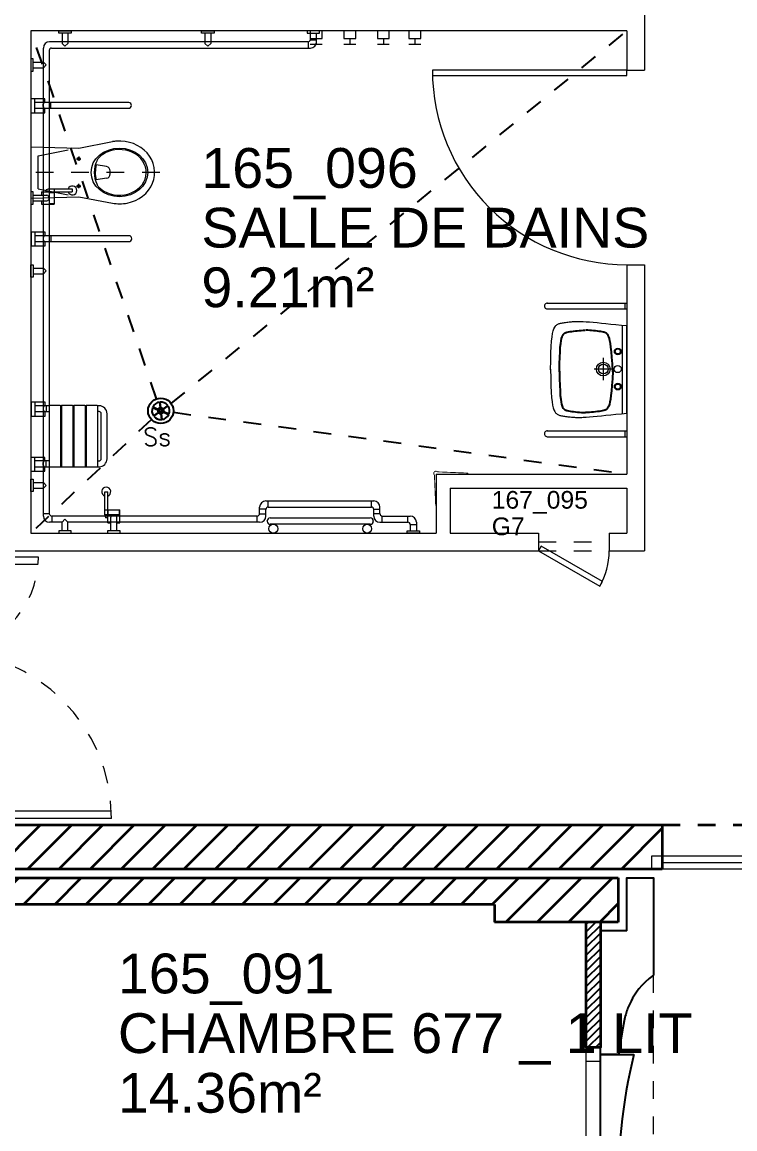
# Model space of a CAD drawing. Header units: metres. Extents: x -8 to 211, y -5 to 116.
# Drawn here: x 163.73 to 167.76, y 91.23 to 97.49 of the extents above; entities that cross this region are included whole.
import ezdxf
from ezdxf.enums import TextEntityAlignment as Align

# ---------------------------------------------------------------- set-up
doc = ezdxf.new("R2010")
doc.units = ezdxf.units.M
doc.header["$LTSCALE"] = 0.6
doc.header["$MEASUREMENT"] = 0
for name, pattern in [('CACHÉ', [0.25, 0.125, -0.125]), ('CONTINU', [0]), ('HIDDEN2', [0.1875, 0.125, -0.0625])]:
    doc.linetypes.add(name, pattern=pattern)
doc.layers.get('0').update_dxf_attribs({"linetype": 'CONTINUOUS'})
for name, color, linetype in [('004 cloisons', 7, 'CONTINUOUS'), ('004 isolation', 7, 'CONTINUOUS'), ('006 sanitaire', 5, 'CONTINUOUS'), ('007 Fenêtre', 7, 'CONTINUOUS'), ('A_Etiqu_Gaine', 8, 'CONTINUOUS'), ('A_Etiqu_Gaine_ancien', 8, 'CONTINUOUS'), ('A_Etiqu_Gaine_code', 8, 'CONTINUOUS'), ('A_Etiqu_Local', 8, 'CONTINUOUS'), ('ecoulement salle de bain', 41, 'CACHÉ'), ('maçonnerie', 7, 'CONTINUOUS'), ("Protection d'angle", 7, 'CONTINUOUS')]:
    doc.layers.add(name, color=color, linetype=linetype)
for name, color, linetype, lineweight in [('A_CHASS', 4, 'CONTINU', 20), ('A_MURS_CLOI', 7, 'CONTINU', 20), ('A_MURS_STRU', 7, 'CONTINU', 35), ('A_PORT', 8, 'CONTINUOUS', 0), ('A_SANI', 5, 'CONTINU', 0)]:
    doc.layers.add(name, color=color, linetype=linetype, lineweight=lineweight)
doc.styles.add('Attribut', font='arial.ttf')
doc.styles.add('ROMANS', font='ROMANS')
doc.styles.add('ROMANS8', font='romans8', dxfattribs={"height": 10})

# ---------------------------------------------------------------- blocks, each defined once
blk = doc.blocks.new('BROCA4-G792')
at = {"layer": '004 cloisons', "color": 1, "linetype": 'Continuous'}
for p in [(22.156578, 45.669792), (22.156578, 44.930984)]:
    blk.add_line(p, (22.156578, 45.200386), dxfattribs=at)
blk.add_lwpolyline([(22.239983, 44.400391), (22.22752, 44.451548), (22.216158, 44.502565), (22.205825, 44.553654), (22.196455, 44.605026), (22.187978, 44.65689), (22.180325, 44.709458), (22.173427, 44.762941), (22.167216, 44.817549), (22.161622, 44.873493), (22.156578, 44.930984)], dxfattribs=at)
blk = doc.blocks.new('BROCA4-G791')
at = {"layer": '004 cloisons', "color": 1, "linetype": 'Continuous'}
for points in [[(22.239983, 44.400391), (22.04998, 44.400391), (22.04998, 46.200386), (22.239983, 46.200386)], [(22.239983, 46.200386), (22.22752, 46.149229), (22.216158, 46.098211), (22.205825, 46.047122), (22.196455, 45.995751), (22.187978, 45.943887), (22.180325, 45.891319), (22.173427, 45.837836), (22.167216, 45.783228), (22.161622, 45.727284), (22.156578, 45.669792)]]:
    blk.add_lwpolyline(points, dxfattribs=at)
at = {"layer": '004 cloisons'}
blk.add_blockref('BROCA4-G792', (0, 0), dxfattribs=at)
blk = doc.blocks.new("Protection d'angle")
at = {"layer": "Protection d'angle", "color": 7}
blk.add_lwpolyline([(-0.007, 0.352, 0, 0, 0), (-0.007, 0.153, 0, 0, 0), (0, 0.153, 0, 0, 0), (0, 0.142, 0, 0, 0), (-0.007, 0.142, 0, 0, 0), (-0.007, 0.037, 0, 0, 0), (0.004, 0.007, 0, 0, -0.490349), (0.006, -0.006, 0, 0, -0.490349), (-0.007, -0.004, 0, 0, 0), (-0.037, 0.007, 0, 0, 0), (-0.142, 0.007, 0, 0, 0), (-0.142, 0, 0, 0, 0), (-0.153, 0, 0, 0, 0), (-0.153, 0.007, 0, 0, 0), (-0.352, 0.007, 0.01, 0.01, 0), (-0.358, 0.007, 0.01, 0.01, 1), (-0.358, -0.002, 0.01, 0.01, 0), (-0.019, -0.016, 0.01, 0.01, 0.413602), (0.016, -0.016, 0.01, 0.01, 0.414214), (0.016, 0.019, 0.01, 0.01, 0), (0.002, 0.358, 0.01, 0.01, 1), (-0.007, 0.358, 0.01, 0.01, 0), (-0.007, 0.352, 0, 0, 0)], format="xyseb", dxfattribs=at)
blk = doc.blocks.new('A_Etiqu_Local')
at = {"style": 'Attribut', "flags": 1}
for tag, p in [('CODE_HOPITAL', (-0.4463, 1.9737)), ('CODE_SITE', (-0.4463, 1.7487)), ('CODE_BATIMENT', (-0.4463, 1.5237)), ('CODE_SECTEUR', (-0.4463, 1.2987)), ('CODE_ETAGE', (-0.4463, 1.0737)), ('NOM_NORMALISE', (-0.4463, -0.843)), ('SECTEUR_ACTIVITE', (-0.4463, -1.068)), ('SOUS_SECTEUR_ACTIVITE', (-0.4463, -1.293)), ('VOLUME', (-0.4463, -1.518)), ('SERVICE', (-0.4463, -1.743)), ('CODE_UG', (-0.4463, -1.968)), ('CODE_UA', (-0.4463, -2.193)), ('CODE_POLE', (-0.4463, -2.418)), ('OCCUPANT_EXTERNE', (-0.4463, -2.643)), ('DISPONIBILITE', (-0.4463, -2.868)), ('ACCES_HANDICAPES', (-0.4463, -3.093)), ('NATURE_SOL', (-0.4463, -3.318)), ('RISQUE_LABORATOIRE', (-0.4463, -3.543)), ('AMIANTE', (-0.4463, -3.768))]:
    blk.add_attdef(tag, p, '', height=0.15, dxfattribs=at)
at = {"layer": 'A_Etiqu_Local', "style": 'Attribut'}
for tag, p in [('CODE_PIECE', (-0.4483, 0.5327)), ('NOM_USAGE', (-0.4483, 0.1952)), ('SURFACE', (-0.4483, -0.1423))]:
    blk.add_attdef(tag, p, '', height=0.225, dxfattribs=at)
blk = doc.blocks.new('A_Etiqu_Gaine')
at = {"style": 'Attribut', "flags": 1}
for tag, p in [('CODE_HOPITAL', (-0.4323, 0.8651)), ('CODE_SITE', (-0.4323, 0.7151)), ('CODE_BATIMENT', (-0.4323, 0.5651)), ('CODE_SECTEUR', (-0.4323, 0.4151)), ('CODE_ETAGE', (-0.4323, 0.2651)), ('NOM_NORMALISE', (-0.4323, -0.3349)), ('SECTEUR_ACTIVITE', (-0.4323, -0.4849)), ('SOUS_SECTEUR_ACTIVITE', (-0.4323, -0.6349)), ('SURFACE', (-0.4323, -0.7849)), ('CODE_UG', (-0.4323, -0.9349)), ('CODE_POLE', (-0.4323, -1.0849)), ('AMIANTE', (-0.4323, -1.2349))]:
    blk.add_attdef(tag, p, '', height=0.1, dxfattribs=at)
at = {"layer": 'A_Etiqu_Gaine', "style": 'Attribut'}
blk.add_attdef('NOM_USAGE', (-0.4323, -0.1849), '', height=0.1, dxfattribs=at)
at = {"layer": 'A_Etiqu_Gaine_ancien', "style": 'Attribut'}
blk.add_attdef('CODE_PIECE_ANCIEN', (-0.4323, 0.1151), '', height=0.1, dxfattribs=at)
at = {"layer": 'A_Etiqu_Gaine_code', "style": 'Attribut'}
blk.add_attdef('CODE_PIECE', (-0.4323, -0.0349), '', height=0.1, dxfattribs=at)
blk = doc.blocks.new('BROCA4-G329')
at = {"layer": '006 sanitaire', "linetype": 'Continuous'}
for points in [[(27.871058, 12.724569), (27.868091, 12.768528), (27.865162, 12.80576), (27.862252, 12.836877), (27.859341, 12.862489), (27.85641, 12.883208), (27.85344, 12.899643), (27.850412, 12.912407), (27.847308, 12.92211), (27.844107, 12.929363), (27.84079, 12.934776), (27.84079, 12.934776), (27.839079, 12.936977), (27.837307, 12.9389), (27.835448, 12.940577), (27.833475, 12.942039), (27.831361, 12.943315), (27.829079, 12.944436), (27.826603, 12.945433), (27.823905, 12.946336), (27.820959, 12.947175), (27.817738, 12.947981), (27.817738, 12.947981), (27.810426, 12.949572), (27.802072, 12.951126), (27.792839, 12.952621), (27.782893, 12.954029), (27.772398, 12.955327), (27.761519, 12.956489), (27.750421, 12.957491), (27.739267, 12.958306), (27.728224, 12.958911), (27.717455, 12.95928)], [(27.871058, 12.727926), (27.868091, 12.683964), (27.865162, 12.646729), (27.862252, 12.615611), (27.859341, 12.589998), (27.85641, 12.56928), (27.85344, 12.552844), (27.850412, 12.540081), (27.847308, 12.530379), (27.844107, 12.523127), (27.84079, 12.517713), (27.84079, 12.517713), (27.839079, 12.515513), (27.837307, 12.513589), (27.835448, 12.511912), (27.833475, 12.51045), (27.831361, 12.509173), (27.829079, 12.508051), (27.826603, 12.507053), (27.823905, 12.50615), (27.820959, 12.50531), (27.817738, 12.504503), (27.817738, 12.504503), (27.810424, 12.502912), (27.802055, 12.501356), (27.79278, 12.49986), (27.782754, 12.498449), (27.772126, 12.497148), (27.761048, 12.495981), (27.749672, 12.494974), (27.73815, 12.494151), (27.726633, 12.493536), (27.715273, 12.493155)]]:
    blk.add_lwpolyline(points, dxfattribs=at)
blk = doc.blocks.new('BROCA4-G330')
at = {"layer": '006 sanitaire', "linetype": 'Continuous'}
for points in [[(27.569025, 12.724569), (27.569417, 12.768528), (27.570285, 12.80576), (27.571591, 12.836877), (27.573297, 12.862489), (27.575364, 12.883208), (27.577755, 12.899643), (27.580432, 12.912407), (27.583357, 12.92211), (27.586492, 12.929363), (27.589798, 12.934776), (27.589798, 12.934776), (27.59151, 12.936977), (27.593281, 12.9389), (27.59514, 12.940577), (27.597113, 12.942039), (27.599227, 12.943315), (27.601508, 12.944436), (27.603985, 12.945433), (27.606682, 12.946336), (27.609628, 12.947175), (27.612849, 12.947981), (27.612849, 12.947981), (27.62016, 12.949572), (27.628515, 12.951126), (27.637748, 12.952621), (27.647695, 12.954029), (27.658191, 12.955327), (27.669071, 12.956489), (27.68017, 12.957491), (27.691324, 12.958306), (27.702368, 12.958911), (27.713137, 12.95928)], [(27.569025, 12.727926), (27.569417, 12.683964), (27.570285, 12.646729), (27.571591, 12.615611), (27.573297, 12.589998), (27.575364, 12.56928), (27.577755, 12.552844), (27.580432, 12.540081), (27.583357, 12.530379), (27.586492, 12.523127), (27.589798, 12.517713), (27.589798, 12.517713), (27.59151, 12.515513), (27.593281, 12.513589), (27.59514, 12.511912), (27.597113, 12.51045), (27.599227, 12.509173), (27.601508, 12.508051), (27.603985, 12.507053), (27.606682, 12.50615), (27.609628, 12.50531), (27.612849, 12.504503), (27.612849, 12.504503), (27.620163, 12.502912), (27.628533, 12.501356), (27.637807, 12.49986), (27.647835, 12.498449), (27.658464, 12.497148), (27.669542, 12.495981), (27.680918, 12.494974), (27.692441, 12.494151), (27.703958, 12.493536), (27.715319, 12.493155)]]:
    blk.add_lwpolyline(points, dxfattribs=at)
blk = doc.blocks.new('BROCA4-G837')
at = {"layer": '004 cloisons', "color": 5, "linetype": 'Continuous'}
for p, q in [((22.199989, 46.899952), (22.04998, 46.899952)), ((22.04998, 46.200424), (22.04998, 46.899952)), ((22.149986, 46.200424), (22.04998, 46.200424))]:
    blk.add_line(p, q, dxfattribs=at)
for points in [[(22.199989, 46.899952), (22.199989, 47.200008), (22.349991, 47.200008), (22.349991, 46.650421)], [(22.349991, 46.650421), (22.325122, 46.630081), (22.303367, 46.610312), (22.284456, 46.591108), (22.268118, 46.572464), (22.254082, 46.554375), (22.24208, 46.536836), (22.23184, 46.519843), (22.223092, 46.503389), (22.215565, 46.487469), (22.20899, 46.47208), (22.20899, 46.47208), (22.205978, 46.464571), (22.203122, 46.457125), (22.200409, 46.449675), (22.197824, 46.442153), (22.195354, 46.43449), (22.192985, 46.42662), (22.190702, 46.418474), (22.188492, 46.409984), (22.186342, 46.401083), (22.184236, 46.391703), (22.184236, 46.391703), (22.180126, 46.371436), (22.176166, 46.349647), (22.172379, 46.327001), (22.16879, 46.304162), (22.165424, 46.281797), (22.162306, 46.26057), (22.159459, 46.241146), (22.156909, 46.224191), (22.154681, 46.21037), (22.152798, 46.200348)]]:
    blk.add_lwpolyline(points, dxfattribs=at)
blk = doc.blocks.new('-P175bt10')
at = {"layer": 'A_PORT', "linetype": 'Continuous'}
for p, q in [((0.0408, 1.1675), (0.0408, 0.1)), ((0.0875, 1.1665), (0.0875, 0.1)), ((1.6625, 0.699), (1.6625, 0.1)), ((1.7092, 0.7008), (1.7092, 0.1)), ((0, 0.1), (0, 0)), ((0, 0.1), (0.0408, 0.1)), ((0.0408, 0.1), (0.0875, 0.1)), ((0.0408, 0.1), (0.0408, 0.0533)), ((0.0408, -0.9675), (0.0408, 0.1)), ((0.0875, -0.9665), (0.0875, 0.1)), ((1.6625, 0.1), (1.7092, 0.1)), ((1.6625, -0.499), (1.6625, 0.1)), ((1.7092, 0.1), (1.7092, 0.0533)), ((1.75, 0.1), (1.7092, 0.1)), ((1.7092, -0.5008), (1.7092, 0.1)), ((1.75, 0.1), (1.75, 0))]:
    blk.add_line(p, q, dxfattribs=at)
at = {"layer": 'A_PORT'}
for p, q in [((0, 0), (0.0875, 0)), ((1.75, 0), (1.6625, 0))]:
    blk.add_line(p, q, dxfattribs=at)
at = {"layer": 'A_PORT', "linetype": 'Continuous'}
for centre, radius, start, end in [((0.0408, 0.1), 1.0675, 0, 90), ((1.7092, 0.1), 0.6008, 90, 180)]:
    blk.add_arc(centre, radius, start, end, dxfattribs=at)
at = {"layer": 'A_PORT', "linetype": 'CACHÉ'}
for centre, radius, start, end in [((0.0408, 0.1), 1.0675, 270, 0), ((1.7092, 0.1), 0.6008, 180, 270)]:
    blk.add_arc(centre, radius, start, end, dxfattribs=at)
at = {"layer": 'A_PORT', "linetype": 'Continuous', "style": 'ROMANS8'}
for tag, p in [('PCF', (0.5371, 0.2448)), ('175X204', (0.5272, 0.1021))]:
    blk.add_attdef(tag, text='', height=0.0933, dxfattribs=at).set_placement(p, align=Align.CENTER)

msp = doc.modelspace()

# ---------------------------------------------------------------- hatches: boundary and pattern name
at = {"layer": 'A_MURS_STRU'}
h = msp.add_hatch(dxfattribs=at)
h.set_pattern_fill('ANSI31', color=8, style=0)
h.paths.add_polyline_path([(167.3501, 92.8961), (167.3501, 92.9461), (162.0499, 92.9461), (162.0499, 92.6961), (167.2901, 92.6961), (167.2901, 92.7711), (167.3501, 92.7711)])
h.paths.add_polyline_path([(167.1002, 92.5961), (167.1002, 92.6461), (162.0499, 92.6461), (162.0499, 92.4961), (162.1299, 92.4961), (166.4005, 92.4961), (166.4005, 92.3961), (167.1002, 92.3961)])

# ---------------------------------------------------------------- linework, layer by layer
at = {"layer": '004 isolation', "color": 8, "linetype": 'Continuous'}
for p, q in [((166.9302, 92.3961), (166.9198, 92.3858)), ((166.9198, 92.3416), (166.9743, 92.3961)), ((166.9198, 91.6865), (166.9198, 92.3961)), ((166.9198, 92.3961), (166.9998, 92.3961)), ((166.9998, 92.3961), (166.9998, 91.6865)), ((166.9198, 92.2532), (166.9998, 92.3332)), ((166.9998, 92.3774), (166.9198, 92.2974)), ((166.9998, 92.289), (166.9198, 92.2091)), ((166.9198, 92.1648), (166.9998, 92.2448)), ((166.9998, 92.2006), (166.9198, 92.1207)), ((166.9198, 92.0765), (166.9998, 92.1565)), ((166.9998, 92.1122), (166.9198, 92.0323)), ((166.9198, 91.9881), (166.9998, 92.0681)), ((166.9998, 92.0239), (166.9198, 91.9439)), ((166.9198, 91.8997), (166.9998, 91.9797)), ((166.9998, 91.9355), (166.9198, 91.8555)), ((166.9198, 91.8113), (166.9998, 91.8913)), ((166.9998, 91.8471), (166.9198, 91.7671)), ((166.9199, 91.7229), (166.9998, 91.8029)), ((166.9998, 91.7587), (166.9277, 91.6865)), ((166.9719, 91.6865), (166.9998, 91.7145)), ((166.9998, 91.6865), (166.9198, 91.6865))]:
    msp.add_line(p, q, dxfattribs=at)
at = {"layer": 'A_CHASS', "color": 8, "linetype": 'Continuous'}
for p, q in [((167.3501, 92.7336), (169.1301, 92.7336)), ((166.9198, 89.8865), (166.9198, 91.6865)), ((166.9998, 91.6865), (166.9998, 89.8865))]:
    msp.add_line(p, q, dxfattribs=at)
at = {"layer": 'A_CHASS', "color": 8, "linetype": 'CACHÉ'}
msp.add_line((167.2999, 89.3965), (167.2999, 92.0965), dxfattribs=at)
at = {"layer": 'A_CHASS', "color": 8, "linetype": 'Continuous'}
for points in [[(169.1901, 92.6961), (167.2901, 92.6961), (167.2901, 92.7711), (169.1901, 92.7711)], [(167.3501, 92.7711), (167.3501, 92.6961)], [(166.9198, 91.6865), (166.9998, 91.6865)], [(166.9998, 91.6065), (166.9198, 91.6065)]]:
    msp.add_lwpolyline(points, dxfattribs=at)
at = {"layer": 'A_MURS_CLOI', "color": 8, "linetype": 'Continuous'}
for p, q in [((167.2499, 97.612), (167.2499, 97.2141)), ((163.7799, 97.4361), (163.7799, 94.5961)), ((167.1499, 97.4361), (163.7799, 97.4361)), ((167.1499, 97.4361), (167.1499, 97.2141)), ((167.1499, 97.2141), (167.2499, 97.2141)), ((167.1499, 96.1141), (167.2499, 96.1141)), ((167.1499, 96.1141), (167.1499, 94.9299)), ((167.2499, 96.1141), (167.2499, 94.4961)), ((166.0703, 94.9299), (166.0703, 94.5961)), ((166.1503, 94.8499), (166.1503, 94.5961)), ((166.1503, 94.8499), (167.1499, 94.8499)), ((167.1499, 94.8499), (167.1499, 94.5961)), ((163.7799, 94.5961), (166.0703, 94.5961)), ((166.1503, 94.5961), (166.6497, 94.5961)), ((166.6497, 94.5961), (166.6497, 94.4961)), ((167.0497, 94.5961), (167.0497, 94.4961)), ((167.0497, 94.5961), (167.1499, 94.5961)), ((159.2999, 94.4961), (166.6497, 94.4961)), ((167.0497, 94.4961), (167.2499, 94.4961))]:
    msp.add_line(p, q, dxfattribs=at)
at = {"layer": 'A_MURS_CLOI', "color": 8}
msp.add_line((166.0703, 94.9299), (167.1499, 94.9299), dxfattribs=at)
at = {"layer": 'A_MURS_CLOI', "color": 8, "linetype": 'CACHÉ'}
for p, q in [((166.6497, 94.5461), (167.0497, 94.5461)), ((166.6497, 94.4961), (167.0497, 94.4961))]:
    msp.add_line(p, q, dxfattribs=at)
at = {"layer": 'A_MURS_STRU', "color": 8, "linetype": 'CACHÉ'}
msp.add_line((167.3501, 92.9461), (169.1301, 92.9461), dxfattribs=at)
at = {"layer": 'A_MURS_STRU', "color": 8, "linetype": 'Continuous'}
for p, q in [((167.3501, 92.9461), (167.3501, 92.6961)), ((167.1002, 92.6461), (167.1002, 92.3961)), ((166.4005, 92.4961), (166.4005, 92.3961))]:
    msp.add_line(p, q, dxfattribs=at)
for points in [[(167.3501, 92.6961), (162.0499, 92.6961), (162.0499, 92.9461), (167.3501, 92.9461)], [(166.4005, 92.4961), (162.0499, 92.4961), (162.0499, 92.6461), (167.1002, 92.6461)], [(167.1002, 92.3961), (166.4005, 92.3961)], [(166.9998, 92.3961), (166.9998, 91.6865), (166.9198, 91.6865), (166.9198, 92.3961)]]:
    msp.add_lwpolyline(points, dxfattribs=at)
at = {"layer": 'A_PORT', "color": 8, "linetype": 'Continuous'}
for p, q in [((166.6647, 94.5221), (166.6497, 94.4961)), ((167.0111, 94.3221), (166.6647, 94.5221)), ((166.6497, 94.4961), (166.9961, 94.2961)), ((166.9961, 94.2961), (167.0111, 94.3221))]:
    msp.add_line(p, q, dxfattribs=at)
msp.add_lwpolyline([(167.1499, 97.2141), (166.0499, 97.2141), (166.0499, 97.1841), (167.1499, 97.1841)], close=True, dxfattribs=at)
for centre, radius, start, end in [((167.1499, 97.2141), 1.1, 179.99998, 270), ((166.6497, 94.4961), 0.4, 329.99999, 0)]:
    msp.add_arc(centre, radius, start, end, dxfattribs=at)
at = {"layer": 'A_SANI', "color": 8}
for p, q in [((163.9369, 97.4229), (163.9369, 97.4361)), ((163.9369, 97.4361), (164.0069, 97.4361)), ((164.0069, 97.4229), (163.9369, 97.4229)), ((163.9554, 97.4229), (163.9554, 97.3659)), ((163.9884, 97.4229), (163.9884, 97.3659)), ((164.0069, 97.4361), (164.0069, 97.4229)), ((164.7449, 97.4229), (164.7449, 97.4361)), ((164.7449, 97.4361), (164.8149, 97.4361)), ((164.8149, 97.4229), (164.7449, 97.4229)), ((164.7634, 97.4229), (164.7634, 97.3659)), ((164.7964, 97.4229), (164.7964, 97.3659)), ((164.8149, 97.4361), (164.8149, 97.4229)), ((165.4264, 97.4361), (165.3421, 97.4361)), ((165.3421, 97.4361), (165.3421, 97.4229)), ((165.3421, 97.4229), (165.4121, 97.4229)), ((165.3594, 97.4361), (165.3594, 97.3928)), ((165.3596, 97.3881), (165.3596, 97.4229)), ((165.3946, 97.3746), (165.3946, 97.4229)), ((165.4121, 97.4229), (165.4121, 97.4361)), ((165.4264, 97.3928), (165.4264, 97.4361)), ((165.6163, 97.4361), (165.5492, 97.4361)), ((165.5492, 97.4361), (165.5492, 97.3928)), ((165.6163, 97.3928), (165.6163, 97.4361)), ((165.8061, 97.4361), (165.7391, 97.4361)), ((165.7391, 97.4361), (165.7391, 97.3928)), ((165.8061, 97.3928), (165.8061, 97.4361)), ((165.9844, 97.4361), (165.9173, 97.4361)), ((165.9173, 97.4361), (165.9173, 97.3928)), ((165.9844, 97.3928), (165.9844, 97.4361)), ((163.8501, 94.6926), (163.8501, 97.3396)), ((165.3461, 97.3746), (163.8851, 97.3746)), ((163.8966, 97.3396), (165.3596, 97.3396)), ((163.9554, 97.3659), (163.9719, 97.3494)), ((163.9719, 97.3494), (163.9884, 97.3659)), ((164.7634, 97.3659), (164.7799, 97.3494)), ((164.7799, 97.3494), (164.7964, 97.3659)), ((165.3464, 97.3746), (165.3464, 97.3396)), ((165.3594, 97.3928), (165.4264, 97.3928)), ((165.4264, 97.3593), (165.3594, 97.3593)), ((165.3596, 97.3868), (165.3946, 97.3868)), ((165.3929, 97.3928), (165.3929, 97.3593)), ((165.5492, 97.3928), (165.6163, 97.3928)), ((165.6163, 97.3593), (165.5492, 97.3593)), ((165.5827, 97.3928), (165.5827, 97.3593)), ((165.7391, 97.3928), (165.8061, 97.3928)), ((165.8061, 97.3593), (165.7391, 97.3593)), ((165.7726, 97.3928), (165.7726, 97.3593)), ((165.9173, 97.3928), (165.9844, 97.3928)), ((165.9844, 97.3593), (165.9173, 97.3593)), ((165.9508, 97.3928), (165.9508, 97.3593)), ((163.7931, 97.2791), (163.7799, 97.2791)), ((163.7799, 97.2791), (163.7799, 97.2091)), ((163.7931, 97.2091), (163.7931, 97.2791)), ((163.8831, 97.3261), (163.8831, 94.7058)), ((163.7931, 97.2606), (163.8501, 97.2606)), ((163.7931, 97.2276), (163.8501, 97.2276)), ((163.8501, 97.2606), (163.8666, 97.2441)), ((163.8666, 97.2441), (163.8501, 97.2276)), ((163.7799, 97.2091), (163.7931, 97.2091)), ((163.7799, 97.052), (163.7799, 96.974)), ((163.8579, 97.052), (163.7799, 97.052)), ((163.7998, 97.052), (163.7998, 96.974)), ((164.3327, 97.0321), (163.7998, 97.0321)), ((163.8579, 97.0321), (163.8579, 97.052)), ((163.893, 96.9991), (163.893, 97.0321)), ((163.7799, 96.974), (163.8579, 96.974)), ((163.7998, 96.9991), (164.3327, 96.9991)), ((163.8579, 96.974), (163.8579, 96.9991)), ((163.7931, 96.5261), (163.7799, 96.5261)), ((163.7799, 96.5261), (163.7799, 96.4561)), ((163.7931, 96.4561), (163.7931, 96.5261)), ((163.8386, 96.5256), (163.8386, 96.5076)), ((163.8386, 96.5256), (164.0137, 96.5256)), ((163.8831, 96.5425), (163.8654, 96.5375)), ((163.8654, 96.5306), (163.8654, 96.5375)), ((163.8831, 96.5256), (163.8654, 96.5306)), ((163.8831, 96.5425), (164.0137, 96.5425)), ((163.9105, 96.5425), (163.9105, 96.4564)), ((164.0137, 96.5425), (164.0137, 96.5256)), ((163.7931, 96.5076), (163.8696, 96.5076)), ((163.7931, 96.4746), (163.8696, 96.4746)), ((163.8386, 96.4746), (163.8386, 96.4564)), ((163.8831, 96.5224), (163.9105, 96.5224)), ((163.7799, 96.4561), (163.7931, 96.4561)), ((163.8386, 96.4564), (163.9105, 96.4564)), ((163.8831, 96.4596), (163.9105, 96.4596)), ((163.8594, 96.2982), (163.7814, 96.2982)), ((163.7814, 96.2982), (163.7814, 96.2202)), ((163.8013, 96.2982), (163.8013, 96.2202)), ((164.3342, 96.2782), (163.8013, 96.2782)), ((163.8594, 96.2782), (163.8594, 96.2982)), ((163.8945, 96.2452), (163.8945, 96.2782)), ((163.7814, 96.2202), (163.8594, 96.2202)), ((163.8013, 96.2452), (164.3342, 96.2452)), ((163.8594, 96.2202), (163.8594, 96.2452)), ((163.7799, 96.1136), (163.7931, 96.1136)), ((163.7799, 96.0436), (163.7799, 96.1136)), ((163.7931, 96.1136), (163.7931, 96.0436)), ((163.7931, 96.0951), (163.8501, 96.0951)), ((163.8666, 96.0786), (163.8501, 96.0951)), ((163.7931, 96.0436), (163.7799, 96.0436)), ((163.7931, 96.0621), (163.8501, 96.0621)), ((163.8501, 96.0621), (163.8666, 96.0786)), ((166.6988, 95.8966), (167.15, 95.8966)), ((166.6988, 95.8636), (167.1499, 95.8636)), ((167.1386, 95.8966), (167.1386, 95.8636)), ((163.8594, 95.3361), (163.7814, 95.3361)), ((163.7814, 95.3361), (163.7814, 95.2581)), ((163.8013, 95.3361), (163.8013, 95.2581)), ((163.8594, 95.3162), (163.8594, 95.3361)), ((163.8832, 95.3162), (163.8013, 95.3162)), ((163.8013, 95.2832), (163.8832, 95.2832)), ((163.8594, 95.2581), (163.8594, 95.2832)), ((163.8668, 95.2832), (163.8668, 95.3162)), ((163.9444, 95.3182), (163.8846, 95.3182)), ((163.9523, 95.3166), (163.9464, 95.3166)), ((163.9465, 95.3162), (163.9465, 94.972)), ((163.9522, 95.2832), (163.9465, 95.2832)), ((163.9522, 95.3162), (163.9522, 94.972)), ((164.014, 95.3182), (163.9543, 95.3182)), ((164.0219, 95.3166), (164.016, 95.3166)), ((164.0161, 95.3162), (164.0161, 94.972)), ((164.0218, 95.2832), (164.0161, 95.2832)), ((164.0218, 95.3162), (164.0218, 94.972)), ((164.0836, 95.3182), (164.0239, 95.3182)), ((164.0915, 95.3166), (164.0856, 95.3166)), ((164.0857, 95.3162), (164.0857, 94.972)), ((164.0915, 95.2832), (164.0857, 95.2832)), ((164.0915, 95.3162), (164.0915, 94.972)), ((164.1533, 95.3182), (164.0935, 95.3182)), ((164.1553, 95.3162), (164.1553, 94.972)), ((164.1649, 95.3162), (164.1553, 95.3162)), ((164.1649, 95.2832), (164.1553, 95.2832)), ((163.7814, 95.2581), (163.8594, 95.2581)), ((164.1769, 95.0162), (164.1769, 95.2712)), ((164.2099, 95.0162), (164.2099, 95.2712)), ((166.6988, 95.1743), (167.15, 95.1743)), ((167.1386, 95.1743), (167.1386, 95.1413)), ((166.6988, 95.1413), (167.1499, 95.1413)), ((163.8579, 95.0241), (163.7799, 95.0241)), ((163.7799, 95.0241), (163.7799, 94.9461)), ((163.7998, 95.0241), (163.7998, 94.9461)), ((163.8579, 95.0042), (163.8579, 95.0241)), ((163.8832, 95.0042), (163.7998, 95.0042)), ((163.7998, 94.9712), (163.8832, 94.9712)), ((163.8579, 94.9461), (163.8579, 94.9712)), ((163.8653, 94.9712), (163.8653, 95.0042)), ((163.8846, 94.97), (163.9444, 94.97)), ((163.9464, 94.9716), (163.9523, 94.9716)), ((163.9465, 95.0169), (163.9522, 95.0169)), ((163.9543, 94.97), (164.014, 94.97)), ((164.016, 94.9716), (164.0219, 94.9716)), ((164.0161, 95.0169), (164.0218, 95.0169)), ((164.0239, 94.97), (164.0836, 94.97)), ((164.0856, 94.9716), (164.0915, 94.9716)), ((164.0857, 95.0169), (164.0915, 95.0169)), ((164.0935, 94.97), (164.1533, 94.97)), ((164.1551, 94.9712), (164.1649, 94.9712)), ((164.1553, 95.0042), (164.1649, 95.0042)), ((163.7799, 94.9461), (163.8579, 94.9461)), ((163.7799, 94.9012), (163.7931, 94.9012)), ((163.7799, 94.8312), (163.7799, 94.9012)), ((163.7931, 94.9012), (163.7931, 94.8312)), ((163.7931, 94.8827), (163.8501, 94.8827)), ((163.7931, 94.8497), (163.8501, 94.8497)), ((163.8666, 94.8662), (163.8501, 94.8827)), ((163.8501, 94.8497), (163.8666, 94.8662)), ((163.7931, 94.8312), (163.7799, 94.8312)), ((164.197, 94.6993), (164.197, 94.8299)), ((164.197, 94.8299), (164.2139, 94.8299)), ((164.2139, 94.6548), (164.2139, 94.8299)), ((165.1079, 94.7781), (165.7181, 94.7781)), ((165.121, 94.7431), (165.121, 94.7781)), ((165.705, 94.7431), (165.705, 94.7781)), ((164.197, 94.7267), (164.2831, 94.7267)), ((164.2171, 94.6993), (164.2171, 94.7267)), ((164.2799, 94.6993), (164.2799, 94.7267)), ((164.2831, 94.6548), (164.2831, 94.7267)), ((165.0729, 94.7061), (165.0729, 94.7431)), ((165.1079, 94.7309), (165.0729, 94.7309)), ((165.1079, 94.6926), (165.1079, 94.7296)), ((165.121, 94.7431), (165.705, 94.7431)), ((165.7181, 94.7309), (165.7531, 94.7309)), ((165.7181, 94.6926), (165.7181, 94.7296)), ((165.7531, 94.7061), (165.7531, 94.7431)), ((163.8831, 94.7058), (163.8501, 94.7058)), ((163.9554, 94.6576), (163.8851, 94.6576)), ((163.8973, 94.6927), (163.8973, 94.6576)), ((165.0597, 94.6926), (163.8973, 94.6926)), ((163.9554, 94.6576), (163.9719, 94.6741)), ((163.9554, 94.6093), (163.9554, 94.6576)), ((163.9719, 94.6741), (163.9884, 94.6576)), ((163.9884, 94.6093), (163.9884, 94.6576)), ((165.0729, 94.6576), (163.9884, 94.6576)), ((164.197, 94.6993), (164.202, 94.6816)), ((164.2799, 94.6993), (164.197, 94.6993)), ((164.2089, 94.6816), (164.202, 94.6816)), ((164.2139, 94.6993), (164.2089, 94.6816)), ((164.2139, 94.6548), (164.2319, 94.6548)), ((164.2319, 94.6093), (164.2319, 94.6858)), ((164.2649, 94.6093), (164.2649, 94.6858)), ((164.2649, 94.6548), (164.2831, 94.6548)), ((165.0597, 94.6576), (165.0597, 94.6926)), ((165.0729, 94.7048), (165.1079, 94.7048)), ((165.1153, 94.6632), (165.1153, 94.6653)), ((165.1324, 94.6823), (165.6987, 94.6823)), ((165.7157, 94.6653), (165.7157, 94.6632)), ((165.7531, 94.7048), (165.7181, 94.7048)), ((165.7531, 94.6576), (165.9109, 94.6576)), ((165.7663, 94.6926), (165.9244, 94.6926)), ((165.7663, 94.6576), (165.7663, 94.6926)), ((165.9113, 94.6576), (165.9113, 94.6926)), ((165.9594, 94.6576), (165.9594, 94.6093)), ((164.0069, 94.6093), (163.9369, 94.6093)), ((163.9369, 94.6093), (163.9369, 94.5961)), ((163.9369, 94.5961), (164.0069, 94.5961)), ((164.0069, 94.5961), (164.0069, 94.6093)), ((164.2834, 94.6093), (164.2134, 94.6093)), ((164.2134, 94.6093), (164.2134, 94.5961)), ((164.2134, 94.5961), (164.2834, 94.5961)), ((164.2834, 94.5961), (164.2834, 94.6093)), ((165.6987, 94.6461), (165.1324, 94.6461)), ((165.9069, 94.5961), (165.9069, 94.6093)), ((165.9069, 94.6093), (165.9769, 94.6093)), ((165.9769, 94.5961), (165.9069, 94.5961)), ((165.9244, 94.6454), (165.9594, 94.6454)), ((165.9244, 94.6441), (165.9244, 94.6093)), ((165.9769, 94.6093), (165.9769, 94.5961))]:
    msp.add_line(p, q, dxfattribs=at)
at = {"layer": 'A_SANI', "color": 8, "linetype": 'Continuous'}
for p, q in [((163.7799, 96.7811), (164.0499, 96.7736)), ((164.0499, 96.7736), (164.2404, 96.8101)), ((163.8206, 96.7292), (163.9905, 96.7634)), ((163.8206, 96.543), (163.8206, 96.7292)), ((164.0379, 96.7136), (164.0619, 96.7136)), ((164.0499, 96.7256), (164.0499, 96.7016)), ((164.2074, 96.6692), (164.1493, 96.6789)), ((164.2074, 96.603), (164.1491, 96.5932)), ((164.2282, 96.6276), (164.2282, 96.6446)), ((163.8206, 96.543), (163.9905, 96.5087)), ((164.0379, 96.5586), (164.0619, 96.5586)), ((164.0499, 96.5466), (164.0499, 96.5706)), ((163.7799, 96.4911), (164.0499, 96.4986)), ((164.0499, 96.4986), (164.2404, 96.4621)), ((167.125, 95.2744), (167.125, 95.7697)), ((167.1499, 95.2744), (167.1499, 95.7697)), ((167.0163, 95.5872), (167.0163, 95.4608)), ((167.0674, 95.524), (166.9653, 95.524))]:
    msp.add_line(p, q, dxfattribs=at)
at = {"layer": 'A_SANI', "color": 8, "linetype": 'HIDDEN2'}
msp.add_line((164.5077, 96.6361), (163.7555, 96.6361), dxfattribs=at)
at = {"layer": 'A_SANI', "color": 8, "linetype": 'Continuous'}
for points in [[(166.7181, 95.5201), (166.7189, 95.5715), (166.7202, 95.615), (166.7219, 95.6515), (166.7242, 95.6815), (166.7268, 95.7058), (166.7299, 95.7251), (166.7334, 95.7401), (166.7372, 95.7517), (166.7414, 95.7604), (166.746, 95.767), (166.746, 95.767), (166.7483, 95.7697), (166.7508, 95.7722), (166.7535, 95.7743), (166.7563, 95.7762), (166.7594, 95.7779), (166.7628, 95.7794), (166.7665, 95.7807), (166.7705, 95.7819), (166.7749, 95.7831), (166.7798, 95.7841), (166.7798, 95.7841), (166.7851, 95.7852), (166.7908, 95.7862), (166.7969, 95.7871), (166.8031, 95.788), (166.8096, 95.7889), (166.8162, 95.7897), (166.8227, 95.7905), (166.8292, 95.7912), (166.8356, 95.7918), (166.8418, 95.7923), (166.8418, 95.7923), (166.8477, 95.7928), (166.8534, 95.7932), (166.859, 95.7935), (166.8646, 95.7937), (166.8703, 95.7938), (166.8761, 95.7938), (166.8821, 95.7937), (166.8885, 95.7936), (166.8953, 95.7933), (166.9026, 95.7929), (166.9026, 95.7929), (166.919, 95.7919), (166.9376, 95.7904), (166.9582, 95.7886), (166.9809, 95.7865), (167.0053, 95.7841), (167.0314, 95.7815), (167.0591, 95.7787), (167.0881, 95.7758), (167.1184, 95.7728), (167.1499, 95.7697)], [(166.7181, 95.524), (166.7189, 95.4726), (166.7202, 95.429), (166.7219, 95.3926), (166.7242, 95.3626), (166.7268, 95.3383), (166.7299, 95.319), (166.7334, 95.3039), (166.7372, 95.2924), (166.7414, 95.2837), (166.746, 95.2771), (166.746, 95.2771), (166.7483, 95.2743), (166.7508, 95.2719), (166.7535, 95.2698), (166.7563, 95.2679), (166.7594, 95.2662), (166.7628, 95.2647), (166.7665, 95.2634), (166.7705, 95.2621), (166.7749, 95.261), (166.7798, 95.26), (166.7798, 95.26), (166.7851, 95.2589), (166.7908, 95.2579), (166.7969, 95.257), (166.8031, 95.256), (166.8096, 95.2552), (166.8162, 95.2544), (166.8227, 95.2536), (166.8292, 95.2529), (166.8356, 95.2523), (166.8418, 95.2518), (166.8418, 95.2518), (166.8477, 95.2513), (166.8534, 95.2509), (166.859, 95.2506), (166.8646, 95.2504), (166.8703, 95.2503), (166.8761, 95.2503), (166.8821, 95.2503), (166.8885, 95.2505), (166.8953, 95.2508), (166.9026, 95.2511), (166.9026, 95.2511), (166.919, 95.2522), (166.9376, 95.2537), (166.9582, 95.2555), (166.9809, 95.2576), (167.0053, 95.2599), (167.0314, 95.2625), (167.0591, 95.2653), (167.0881, 95.2682), (167.1184, 95.2713), (167.1499, 95.2744)]]:
    msp.add_lwpolyline(points, dxfattribs=at)
for centre, radius in [((164.0499, 96.7136), 0.008), ((164.0499, 96.5586), 0.008), ((167.0978, 95.6235), 0.0189), ((167.0978, 95.6235), 0.0144), ((167.0163, 95.524), 0.0387), ((167.0163, 95.524), 0.0274), ((167.0978, 95.524), 0.0204), ((167.0978, 95.4245), 0.0189), ((167.0978, 95.4245), 0.0144)]:
    msp.add_circle(centre, radius, dxfattribs=at)
at = {"layer": 'A_SANI', "color": 8}
for centre in [(165.1502, 94.6211), (165.6808, 94.6211)]:
    msp.add_circle(centre, 0.0248, dxfattribs=at)
for centre, radius, start, end in [((163.8851, 97.3396), 0.035, 90, 180), ((163.8966, 97.3261), 0.0135, 90, 180), ((165.3461, 97.3881), 0.0135, 270, 0), ((165.3596, 97.3746), 0.035, 270, 0), ((163.865, 97.0156), 0.018, 113.27806, 246.72194), ((164.3318, 97.0156), 0.0165, 266.69429, 86.69429), ((164.0137, 96.5341), 0.0255, 199.27696, 160.72304), ((163.8676, 96.4922), 0.0156, 355.65617, 82.58695), ((163.8679, 96.4898), 0.0153, 276.43773, 4.64534), ((163.8665, 96.2617), 0.018, 113.27806, 246.72194), ((164.3332, 96.2617), 0.0165, 266.69429, 86.69429), ((166.6998, 95.8801), 0.0165, 86.69429, 266.69429), ((163.8665, 95.2997), 0.018, 113.27806, 246.72194), ((163.8846, 95.3162), 0.00204, 90, 180), ((163.9444, 95.3162), 0.00204, 0, 90), ((163.9543, 95.3162), 0.00204, 90, 180), ((164.014, 95.3162), 0.00204, 0, 90), ((164.0239, 95.3162), 0.00204, 90, 180), ((164.0836, 95.3162), 0.00204, 0, 90), ((164.0935, 95.3162), 0.00204, 90, 180), ((164.1533, 95.3162), 0.00204, 0, 90), ((164.1649, 95.2712), 0.045, 0, 90), ((164.1649, 95.2712), 0.012, 360, 90), ((166.6998, 95.1578), 0.0165, 86.69429, 266.69429), ((163.865, 94.9877), 0.018, 113.27806, 246.72194), ((163.8846, 94.972), 0.00204, 180, 270), ((163.9444, 94.972), 0.00204, 270, 360), ((163.9543, 94.972), 0.00204, 180, 270), ((164.014, 94.972), 0.00204, 270, 360), ((164.0239, 94.972), 0.00204, 180, 270), ((164.0836, 94.972), 0.00204, 270, 360), ((164.0935, 94.972), 0.00204, 180, 270), ((164.1533, 94.972), 0.00204, 270, 360), ((164.1649, 95.0162), 0.012, 270, 0), ((164.1649, 95.0162), 0.045, 270, 0), ((164.2054, 94.8299), 0.0255, 289.27696, 250.72304), ((165.1079, 94.7431), 0.035, 90, 180), ((165.7181, 94.7431), 0.035, 0, 90), ((165.1214, 94.7296), 0.0135, 90, 180), ((165.7046, 94.7296), 0.0135, 360, 90), ((163.8851, 94.6926), 0.035, 180, 270), ((163.8984, 94.7081), 0.0154, 188.57856, 266.16269), ((164.2473, 94.6838), 0.0156, 85.65617, 172.58695), ((164.2497, 94.6841), 0.0153, 6.43773, 94.64534), ((165.0594, 94.7061), 0.0135, 270, 0), ((165.0729, 94.6926), 0.035, 270, 0), ((165.1324, 94.6653), 0.0171, 90, 180), ((165.1324, 94.6632), 0.0171, 180, 270), ((165.6987, 94.6653), 0.0171, 0, 90), ((165.6987, 94.6632), 0.0171, 270, 0), ((165.7531, 94.6926), 0.035, 180, 270), ((165.7666, 94.7061), 0.0135, 180, 270), ((165.9109, 94.6441), 0.0135, 360, 90), ((165.9244, 94.6576), 0.035, 0, 90)]:
    msp.add_arc(centre, radius, start, end, dxfattribs=at)
at = {"layer": 'A_SANI', "color": 8, "linetype": 'Continuous'}
for centre, radius, start, end in [((164.1984, 96.6828), 0.05, 136.30834, 154.72327), ((164.2981, 96.6357), 0.1602, 154.72327, 205.2614), ((164.3036, 96.6357), 0.1602, 164.35123, 195.38551), ((164.2032, 96.6446), 0.025, 360, 80.48257), ((164.2032, 96.6276), 0.025, 279.51743, 360), ((164.1984, 96.5887), 0.05, 205.2614, 224.08403)]:
    msp.add_arc(centre, radius, start, end, dxfattribs=at)
msp.add_ellipse((164.2799, 96.6361), major_axis=(-0.16, 0), ratio=0.859387, dxfattribs=at)
for points, knots in [([(164.2404, 96.4621), (164.2669, 96.4575), (164.2962, 96.4574), (164.3875, 96.4757), (164.4439, 96.5177), (164.4911, 96.6312), (164.4782, 96.6999), (164.3953, 96.7929), (164.3287, 96.8175), (164.2563, 96.8125), (164.2483, 96.8115), (164.2404, 96.8101)], [1.357319, 1.357319, 1.357319, 1.357319, 1.801245, 1.801245, 2.798426, 2.798426, 3.795608, 3.795608, 4.792789, 4.792789, 4.916836, 4.916836, 4.916836, 4.916836]), ([(164.1625, 96.5539), (164.1967, 96.5185), (164.2548, 96.5002), (164.3626, 96.5176), (164.4092, 96.5538), (164.4412, 96.6427), (164.4265, 96.694), (164.3489, 96.7606), (164.2874, 96.7738), (164.2061, 96.7521), (164.1809, 96.7369), (164.1622, 96.7173)], [0.692162, 0.692162, 0.692162, 0.692162, 1.75636, 1.75636, 2.841981, 2.841981, 3.927602, 3.927602, 5.013223, 5.013223, 5.598138, 5.598138, 5.598138, 5.598138])]:
    msp.add_open_spline(points, degree=3, knots=knots, dxfattribs=at)
at = {"layer": 'ecoulement salle de bain', "color": 8}
for p, q in [((164.4906, 95.3556), (163.7799, 97.4361)), ((164.5728, 95.3286), (167.1499, 97.4361)), ((164.5852, 95.2794), (167.1499, 94.9299)), ((164.4616, 95.2384), (163.7799, 94.5961))]:
    msp.add_line(p, q, dxfattribs=at)
at = {"layer": 'ecoulement salle de bain', "color": 8, "linetype": 'ByBlock'}
for p, q in [((164.5069, 95.3372), (164.5104, 95.3047)), ((164.5135, 95.305), (164.51, 95.3375)), ((164.4675, 95.3064), (164.4974, 95.2932)), ((164.4986, 95.296), (164.4687, 95.3092)), ((164.499, 95.2787), (164.4726, 95.2594)), ((164.4744, 95.2569), (164.5008, 95.2762)), ((164.5002, 95.292), (164.5108, 95.2873)), ((164.512, 95.2901), (164.5015, 95.2948)), ((164.5108, 95.2873), (164.5015, 95.2805)), ((164.5033, 95.278), (164.5126, 95.2848)), ((164.5108, 95.3016), (164.512, 95.2901)), ((164.5126, 95.2848), (164.5138, 95.2734)), ((164.5151, 95.2905), (164.5138, 95.3019)), ((164.5244, 95.2973), (164.5151, 95.2905)), ((164.5157, 95.2852), (164.5262, 95.2805)), ((164.5169, 95.2737), (164.5157, 95.2852)), ((164.5169, 95.288), (164.5262, 95.2948)), ((164.5274, 95.2833), (164.5169, 95.288)), ((164.5532, 95.3184), (164.5269, 95.2991)), ((164.5287, 95.2966), (164.5551, 95.3159)), ((164.5291, 95.2792), (164.5589, 95.2661)), ((164.5602, 95.2689), (164.5303, 95.2821)), ((164.5142, 95.2703), (164.5177, 95.2378)), ((164.5208, 95.2381), (164.5172, 95.2706))]:
    msp.add_line(p, q, dxfattribs=at)
msp.add_circle((164.5138, 95.2876), 0.0718, dxfattribs=at)
for radius, start, end in [(0.05, 97.96797, 154.43801), (0.05, 37.96797, 94.43801), (0.05, 157.96797, 214.43801), (0.0174, 161.28405, 211.12193), (0.0174, 101.28405, 151.12193), (0.0143, 162.39063, 210.01535), (0.0174, 221.28405, 271.12193), (0.0143, 102.39063, 150.01535), (0.0143, 222.39063, 270.01535), (0.0174, 41.28405, 91.12193), (0.0143, 42.39063, 90.01535), (0.0143, 282.39063, 330.01535), (0.0174, 281.28405, 331.12193), (0.0143, 342.39063, 30.01535), (0.0174, 341.28405, 31.12193), (0.05, 337.96797, 34.43801), (0.05, 217.96797, 274.43801), (0.05, 277.96797, 334.43801)]:
    msp.add_arc((164.5138, 95.2876), radius, start, end, dxfattribs=at)

# ---------------------------------------------------------------- block references
at = {"layer": '007 Fenêtre', "color": 8}
msp.add_blockref('BROCA4-G791', (144.9499, 45.4461), dxfattribs=at)
at = {"layer": 'A_Etiqu_Gaine', "color": 8}
msp.add_blockref('A_Etiqu_Gaine', (166.8178, 94.7692), dxfattribs=at).add_auto_attribs({'CODE_PIECE': '167_095', 'NOM_USAGE': 'G7'})
at = {"layer": 'A_Etiqu_Local', "color": 8}
ref = msp.add_blockref('A_Etiqu_Local', (165.1918, 96.0161), dxfattribs=at)
ref.add_attrib('CODE_PIECE', '165_096', (164.7435, 96.5488), dxfattribs={"height": 0.225, "style": 'Attribut'})
ref.add_attrib('NOM_USAGE', 'SALLE DE BAINS', (164.7435, 96.2113), dxfattribs={"height": 0.225, "style": 'Attribut'})
ref.add_attrib('SURFACE', '9.21m²', (164.7435, 95.8738), dxfattribs={"height": 0.225, "style": 'Attribut'})
ref = msp.add_blockref('A_Etiqu_Local', (164.7199, 91.46), dxfattribs=at)
ref.add_attrib('CODE_PIECE', '165_091', (164.2716, 91.9927), dxfattribs={"height": 0.225, "style": 'Attribut'})
ref.add_attrib('NOM_USAGE', 'CHAMBRE 677 _ 1 LIT', (164.2716, 91.6552), dxfattribs={"height": 0.225, "style": 'Attribut'})
ref.add_attrib('SURFACE', '14.36m²', (164.2716, 91.3177), dxfattribs={"height": 0.225, "style": 'Attribut'})
ref = msp.add_blockref('A_Etiqu_Local', (162.5692, 90.6633), dxfattribs=at)
ref.add_attrib('CODE_PIECE', '162_090', (162.121, 91.196), dxfattribs={"height": 0.225, "style": 'Attribut'})
ref.add_attrib('NOM_USAGE', 'Ch 677 _ Sanit', (162.121, 90.8585), dxfattribs={"height": 0.225, "style": 'Attribut'})
ref.add_attrib('SURFACE', '2.66m²', (162.121, 90.521), dxfattribs={"height": 0.225, "style": 'Attribut'})
at = {"layer": 'A_MURS_CLOI', "color": 8, "xscale": 0.8857142857145697, "yscale": 0.8857142857145697, "zscale": 0.8857142857145697, "rotation": 90}
msp.add_blockref('-P175bt10', (163.3784, 92.9461), dxfattribs=at).add_auto_attribs({'175X204': 'PCF', 'PCF': 'PP'})
at = {"layer": 'A_MURS_STRU', "color": 8}
msp.add_blockref('BROCA4-G837', (144.9499, 45.4461), dxfattribs=at)
at = {"layer": 'A_SANI', "color": 8}
for name in ['BROCA4-G330', 'BROCA4-G329']:
    msp.add_blockref(name, (139.2, 82.7845), dxfattribs=at)
at = {"layer": 'maçonnerie', "color": 8, "xscale": -0.5, "yscale": 0.5, "zscale": 0.5, "rotation": 270}
msp.add_blockref("Protection d'angle", (166.0692, 94.9344), dxfattribs=at)

# ---------------------------------------------------------------- texts
at = {"layer": 'ecoulement salle de bain', "color": 8, "style": 'ROMANS'}
msp.add_text('Ss', height=0.1, dxfattribs=at).set_placement((164.4931, 95.0905), align=Align.CENTER)

doc.saveas('drawing.dxf')
